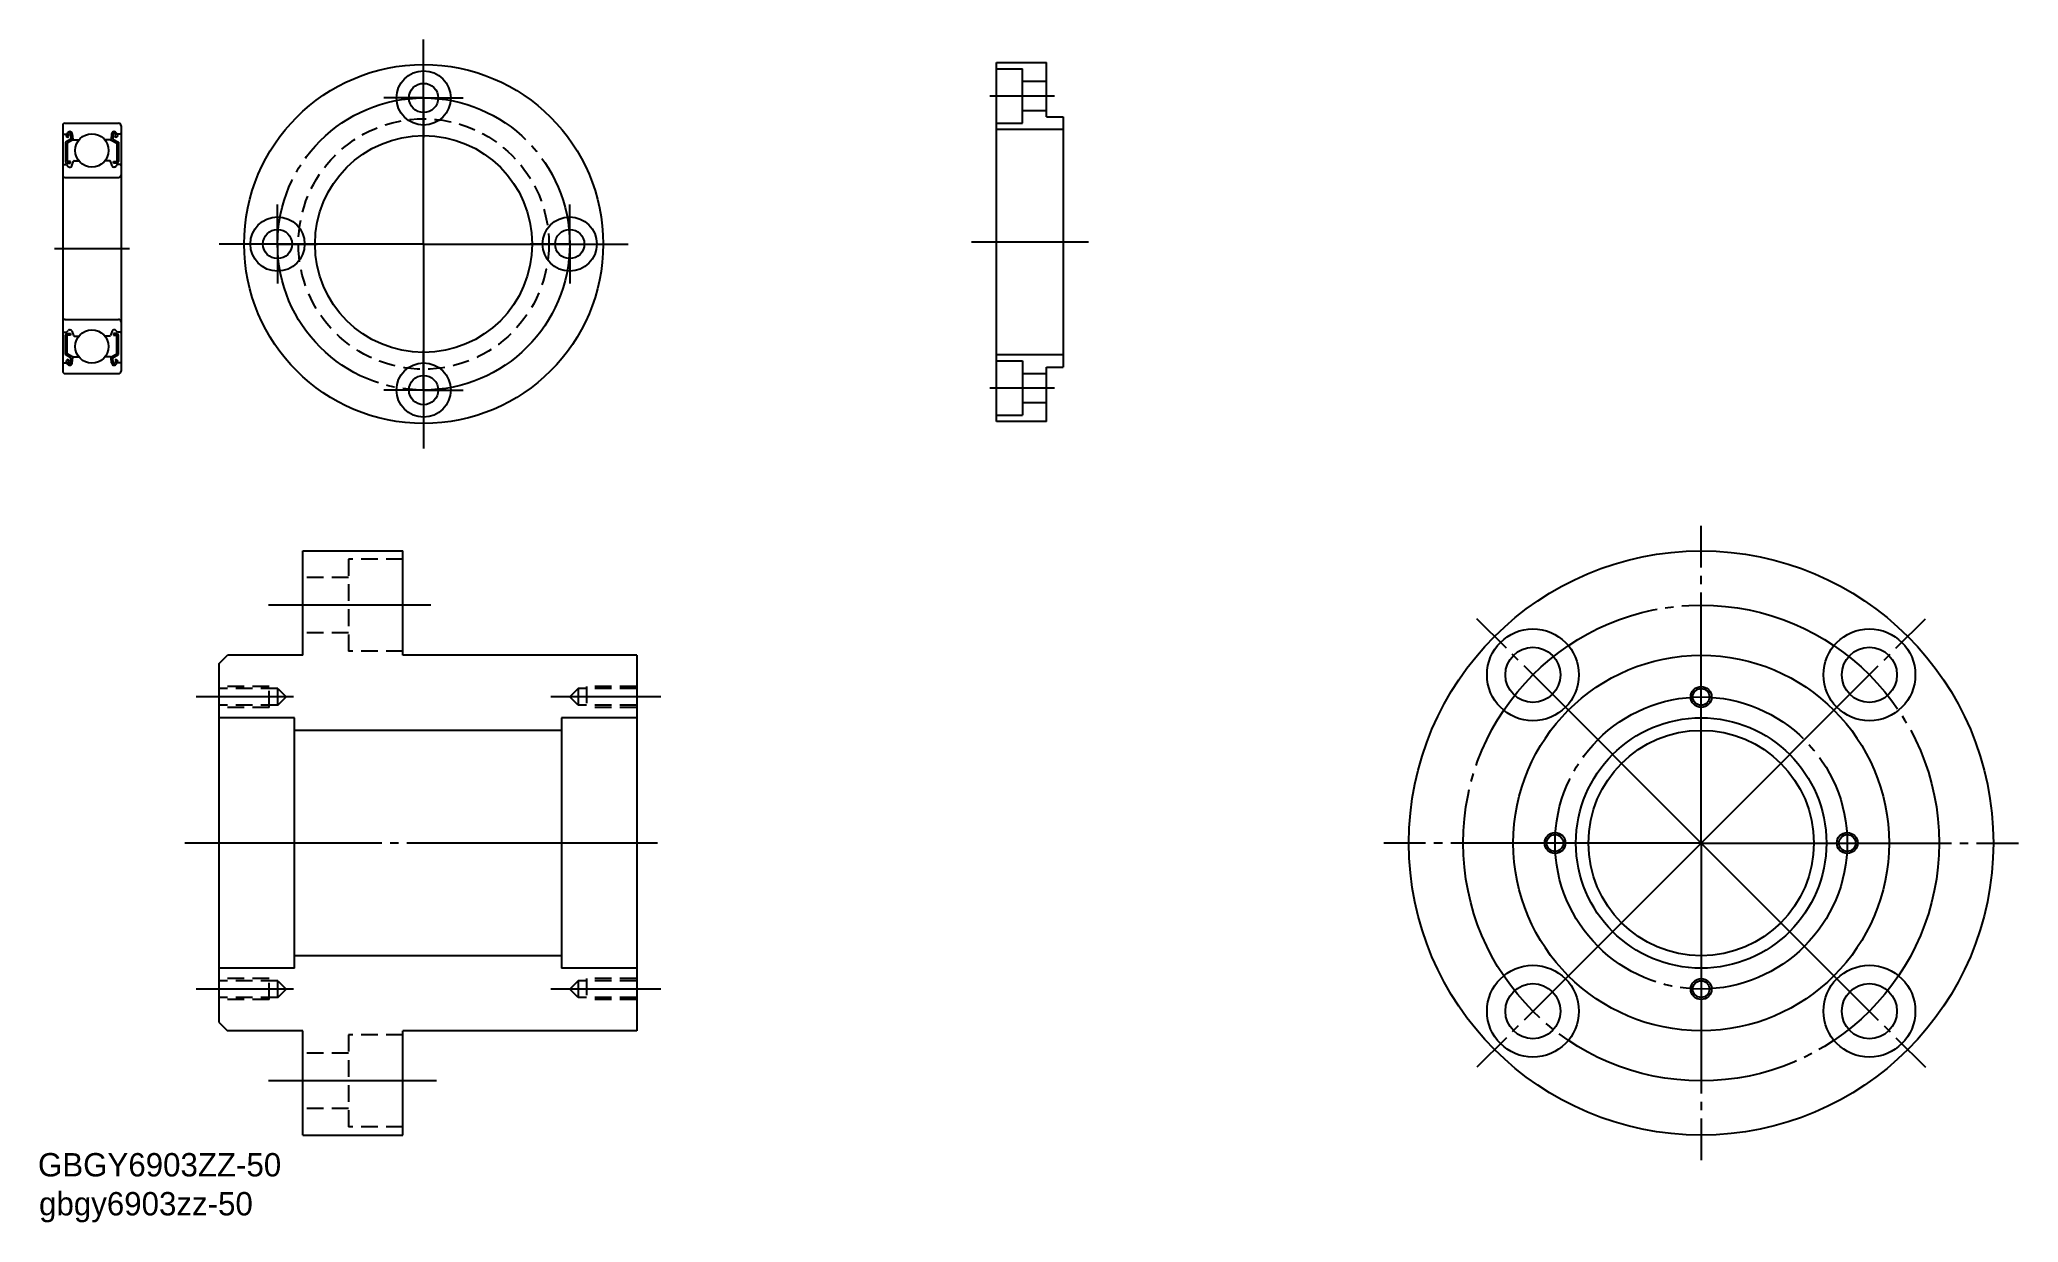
# Model space of a CAD drawing. Extents: x -119 to 118, y -40 to 101.
import ezdxf

# ---------------------------------------------------------------- set-up
doc = ezdxf.new("R2010")
doc.units = 0
doc.linetypes.add('CENTER', pattern=[33, 30, -1, 1, -1])
doc.linetypes.add('DASHED', pattern=[3, 2, -1])
doc.layers.get('0').update_dxf_attribs({"linetype": 'CONTINUOUS'})
doc.layers.add('CENTER', color=7, linetype='CONTINUOUS')

# ---------------------------------------------------------------- blocks, each defined once
blk = doc.blocks.new('*U2')
at = {"linetype": 'CONTINUOUS'}
for s, p in [('GBGY6903ZZ-50', (-119.47, -34.77)), ('gbgy6903zz-50', (-119.34, -39.44))]:
    blk.add_text(s, height=2.8, dxfattribs=at).set_placement(p)

msp = doc.modelspace()

# ---------------------------------------------------------------- linework, layer by layer
at = {"color": 7, "linetype": 'CONTINUOUS'}
for p, q in [((-4.66, 98.7), (1.34, 98.7)), ((-4.66, 55.7), (-4.66, 98.7)), ((-4.66, 97.95), (-1.56, 97.95)), ((-1.56, 91.45), (-1.56, 97.95)), ((1.34, 92.2), (1.34, 98.7)), ((-1.56, 96.45), (1.34, 96.45)), ((-1.56, 92.95), (1.34, 92.95)), ((-4.66, 91.45), (-1.56, 91.45)), ((-4.66, 90.7), (3.34, 90.7)), ((1.34, 92.2), (3.34, 92.2)), ((3.34, 92.2), (3.34, 62.2)), ((-4.66, 63.7), (3.34, 63.7)), ((-4.66, 62.95), (-1.56, 62.95)), ((-1.56, 62.95), (-1.56, 56.45)), ((1.34, 55.7), (1.34, 62.2)), ((1.34, 62.2), (3.34, 62.2)), ((-1.56, 61.45), (1.34, 61.45)), ((-1.56, 57.95), (1.34, 57.95)), ((-4.66, 56.45), (-1.56, 56.45)), ((1.34, 55.7), (-4.66, 55.7)), ((-87.76, 40.18), (-75.76, 40.18)), ((-87.76, 27.68), (-87.76, 40.18)), ((-75.76, 27.68), (-75.76, 40.18)), ((-97.76, 26.68), (-96.76, 27.68)), ((-97.76, -16.32), (-97.76, 26.68)), ((-87.76, 27.68), (-96.76, 27.68)), ((-47.76, 27.68), (-75.76, 27.68)), ((-47.76, 27.68), (-47.76, -17.32)), ((-88.76, 20.18), (-97.76, 20.18)), ((-88.76, -9.82), (-88.76, 20.18)), ((-47.76, 20.18), (-56.76, 20.18)), ((-56.76, 20.18), (-56.76, -9.82)), ((-56.76, 18.68), (-88.76, 18.68)), ((-56.76, -8.32), (-88.76, -8.32)), ((-88.76, -9.82), (-97.76, -9.82)), ((-47.76, -9.82), (-56.76, -9.82)), ((-97.76, -16.32), (-96.76, -17.32)), ((-87.76, -17.32), (-96.76, -17.32)), ((-87.76, -29.82), (-87.76, -17.32)), ((-75.76, -29.82), (-75.76, -17.32)), ((-47.76, -17.32), (-75.76, -17.32)), ((-87.76, -29.82), (-75.76, -29.82))]:
    msp.add_line(p, q, dxfattribs=at)
for p, q in [((-116.51, 91.12), (-116.51, 61.72)), ((-116.41, 90.12), (-116.05, 90.12)), ((-116.21, 91.42), (-109.81, 91.42)), ((-116.06, 90.11), (-115.89, 90.31)), ((-115.91, 89.98), (-115.74, 90.18)), ((-115.56, 90.13), (-115.53, 89.52)), ((-115.36, 90.15), (-115.31, 89.52)), ((-110.66, 90.15), (-110.71, 89.52)), ((-110.46, 90.13), (-110.49, 89.52)), ((-110.11, 89.98), (-110.28, 90.18)), ((-109.96, 90.11), (-110.13, 90.31)), ((-109.61, 90.12), (-109.97, 90.12)), ((-109.51, 91.12), (-109.51, 61.72)), ((-115.53, 89.52), (-116.18, 89.15)), ((-116.18, 89.15), (-116.18, 86.82)), ((-115.91, 89.7), (-116.05, 89.84)), ((-115.33, 89.41), (-115.98, 89.03)), ((-115.98, 89.03), (-115.98, 86.82)), ((-115.77, 89.84), (-115.91, 89.98)), ((-115.91, 89.7), (-115.77, 89.84)), ((-115.33, 89.77), (-115.33, 89.41)), ((-115.21, 89.42), (-114.57, 89.42)), ((-110.81, 89.42), (-111.45, 89.42)), ((-110.69, 89.77), (-110.69, 89.41)), ((-110.69, 89.41), (-110.04, 89.03)), ((-110.49, 89.52), (-109.84, 89.15)), ((-110.25, 89.84), (-110.11, 89.98)), ((-110.11, 89.7), (-110.25, 89.84)), ((-110.11, 89.7), (-109.97, 89.84)), ((-110.04, 89.03), (-110.04, 86.82)), ((-109.84, 89.15), (-109.84, 86.82)), ((-116.41, 86.47), (-116.06, 86.47)), ((-116.06, 86.47), (-115.87, 86.25)), ((-115.58, 86.82), (-115.98, 86.82)), ((-115.98, 86.62), (-115.58, 86.62)), ((-115.71, 86.17), (-115.62, 86.17)), ((-115.58, 86.62), (-115.58, 86.82)), ((-115.43, 86.31), (-115.23, 86.86)), ((-115.13, 86.92), (-114.57, 86.92)), ((-110.88, 86.92), (-111.45, 86.92)), ((-110.59, 86.31), (-110.79, 86.86)), ((-110.44, 86.62), (-110.44, 86.82)), ((-110.44, 86.82), (-110.04, 86.82)), ((-110.04, 86.62), (-110.44, 86.62)), ((-110.3, 86.17), (-110.4, 86.17)), ((-109.96, 86.47), (-110.15, 86.25)), ((-109.61, 86.47), (-109.96, 86.47)), ((-116.21, 84.92), (-109.81, 84.92)), ((-116.41, 66.37), (-116.06, 66.37)), ((-116.21, 67.92), (-109.81, 67.92)), ((-116.06, 66.37), (-115.87, 66.6)), ((-115.71, 66.67), (-115.62, 66.67)), ((-115.43, 66.54), (-115.23, 65.99)), ((-110.59, 66.54), (-110.79, 65.99)), ((-110.3, 66.67), (-110.4, 66.67)), ((-109.96, 66.37), (-110.15, 66.6)), ((-109.61, 66.37), (-109.96, 66.37)), ((-116.18, 63.7), (-116.18, 66.02)), ((-115.98, 66.22), (-115.58, 66.22)), ((-115.98, 63.81), (-115.98, 66.02)), ((-115.58, 66.02), (-115.98, 66.02)), ((-115.58, 66.22), (-115.58, 66.02)), ((-115.13, 65.92), (-114.57, 65.92)), ((-110.88, 65.92), (-111.45, 65.92)), ((-110.44, 66.22), (-110.44, 66.02)), ((-110.04, 66.22), (-110.44, 66.22)), ((-110.44, 66.02), (-110.04, 66.02)), ((-110.04, 63.81), (-110.04, 66.02)), ((-109.84, 63.7), (-109.84, 66.02)), ((-116.41, 62.72), (-116.05, 62.72)), ((-115.53, 63.32), (-116.18, 63.7)), ((-116.06, 62.74), (-115.89, 62.53)), ((-115.91, 63.15), (-116.05, 63.01)), ((-115.33, 63.44), (-115.98, 63.81)), ((-115.91, 63.15), (-115.77, 63.01)), ((-115.77, 63.01), (-115.91, 62.87)), ((-115.91, 62.87), (-115.74, 62.66)), ((-115.56, 62.72), (-115.53, 63.32)), ((-115.36, 62.7), (-115.31, 63.33)), ((-115.33, 63.08), (-115.33, 63.44)), ((-115.21, 63.42), (-114.57, 63.42)), ((-115.05, 63.42), (-115.05, 63.42)), ((-114.89, 63.42), (-114.89, 63.42)), ((-110.81, 63.42), (-111.45, 63.42)), ((-110.66, 62.7), (-110.71, 63.33)), ((-110.69, 63.44), (-110.04, 63.81)), ((-110.69, 63.08), (-110.69, 63.44)), ((-110.49, 63.32), (-109.84, 63.7)), ((-110.46, 62.72), (-110.49, 63.32)), ((-110.11, 62.87), (-110.28, 62.66)), ((-110.11, 63.15), (-110.25, 63.01)), ((-110.25, 63.01), (-110.11, 62.87)), ((-109.96, 62.74), (-110.13, 62.53)), ((-110.11, 63.15), (-109.97, 63.01)), ((-109.61, 62.72), (-109.97, 62.72)), ((-116.21, 61.42), (-109.81, 61.42))]:
    msp.add_line(p, q)
at = {"color": 3, "linetype": 'DASHED'}
for p, q in [((-82.26, 39.18), (-82.26, 28.18)), ((-75.76, 39.18), (-82.26, 39.18)), ((-82.26, 36.98), (-87.76, 36.98)), ((-82.26, 30.38), (-87.76, 30.38)), ((-75.76, 28.18), (-82.26, 28.18)), ((-91.76, 23.93), (-97.76, 23.93)), ((-91.76, 21.43), (-91.76, 23.93)), ((-47.76, 23.93), (-53.76, 23.93)), ((-53.76, 23.93), (-53.76, 21.43)), ((-90.76, 23.68), (-97.76, 23.68)), ((-90.76, 21.68), (-97.76, 21.68)), ((-91.76, 21.43), (-97.76, 21.43)), ((-90.76, 21.68), (-90.76, 23.68)), ((-90.76, 23.68), (-89.76, 22.68)), ((-90.76, 21.68), (-89.76, 22.68)), ((-54.76, 23.68), (-55.76, 22.68)), ((-54.76, 21.68), (-55.76, 22.68)), ((-54.76, 23.68), (-54.76, 21.68)), ((-47.76, 23.68), (-54.76, 23.68)), ((-47.76, 21.68), (-54.76, 21.68)), ((-47.76, 21.43), (-53.76, 21.43)), ((-91.76, -11.07), (-97.76, -11.07)), ((-90.76, -11.32), (-97.76, -11.32)), ((-91.76, -13.57), (-91.76, -11.07)), ((-90.76, -11.32), (-89.76, -12.32)), ((-90.76, -13.32), (-90.76, -11.32)), ((-54.76, -11.32), (-55.76, -12.32)), ((-54.76, -11.32), (-54.76, -13.32)), ((-47.76, -11.32), (-54.76, -11.32)), ((-53.76, -11.07), (-53.76, -13.57)), ((-47.76, -11.07), (-53.76, -11.07)), ((-90.76, -13.32), (-97.76, -13.32)), ((-91.76, -13.57), (-97.76, -13.57)), ((-90.76, -13.32), (-89.76, -12.32)), ((-54.76, -13.32), (-55.76, -12.32)), ((-47.76, -13.32), (-54.76, -13.32)), ((-47.76, -13.57), (-53.76, -13.57)), ((-82.26, -17.82), (-82.26, -28.82)), ((-75.76, -17.82), (-82.26, -17.82)), ((-82.26, -20.02), (-87.76, -20.02)), ((-82.26, -26.62), (-87.76, -26.62)), ((-75.76, -28.82), (-82.26, -28.82))]:
    msp.add_line(p, q, dxfattribs=at)
at = {"color": 7, "linetype": 'CONTINUOUS'}
for centre, radius in [((-73.28, 76.95), 21.5), ((-73.28, 94.45), 3.25), ((-73.28, 94.45), 1.75), ((-73.28, 76.95), 13), ((-90.78, 76.95), 3.25), ((-90.78, 76.95), 1.75), ((-55.78, 76.95), 3.25), ((-55.78, 76.95), 1.75), ((-73.28, 59.45), 3.25), ((-73.28, 59.45), 1.75), ((79.74, 5.18), 35), ((59.59, 25.33), 5.5), ((99.89, 25.33), 5.5), ((59.59, 25.33), 3.3), ((99.89, 25.33), 3.3), ((79.74, 5.18), 22.5), ((79.74, 22.68), 1), ((79.74, 5.18), 15), ((79.74, 5.18), 13.5), ((62.24, 5.18), 1), ((97.24, 5.18), 1), ((59.59, -14.97), 5.5), ((99.89, -14.97), 5.5), ((59.59, -14.97), 3.3), ((79.74, -12.32), 1), ((99.89, -14.97), 3.3)]:
    msp.add_circle(centre, radius, dxfattribs=at)
for centre in [(-113.01, 88.17), (-113.01, 64.67)]:
    msp.add_circle(centre, 2)
at = {"color": 3, "linetype": 'DASHED'}
msp.add_circle((-73.28, 76.95), 15, dxfattribs=at)
at = {"color": 3, "linetype": 'CONTINUOUS'}
for centre in [(79.74, 22.68), (62.24, 5.18), (97.24, 5.18), (79.74, -12.32)]:
    msp.add_circle(centre, 1.25, dxfattribs=at)
for centre, radius, start, end in [((-116.21, 91.12), 0.3, 90, 180), ((-116.41, 90.22), 0.1, 180, 270), ((-115.91, 89.98), 0.2, 140.1381, 225), ((-115.66, 90.12), 0.3, 4.9347, 140.1381), ((-115.66, 90.12), 0.1, 3.1015, 139.9514), ((-110.36, 90.12), 0.3, 39.8619, 175.0653), ((-110.36, 90.12), 0.1, 40.0486, 176.8985), ((-110.11, 89.98), 0.2, 315, 39.8619), ((-109.81, 91.12), 0.3, 0, 90), ((-109.61, 90.22), 0.1, 270, 0), ((-115.21, 89.52), 0.1, 184.9347, 269.9991), ((-110.81, 89.52), 0.1, 270.0009, 355.0653), ((-116.41, 86.37), 0.1, 90, 180), ((-115.98, 86.82), 0.2, 180, 270), ((-115.71, 86.37), 0.2, 219.9774, 270), ((-115.62, 86.37), 0.2, 270, 339.9912), ((-115.13, 86.82), 0.1, 90, 159.9912), ((-110.88, 86.82), 0.1, 20.0088, 90), ((-110.4, 86.37), 0.2, 200.0088, 270), ((-110.3, 86.37), 0.2, 270, 320.0226), ((-110.04, 86.82), 0.2, 270, 0), ((-109.61, 86.37), 0.1, 0, 90), ((-116.21, 85.22), 0.3, 180, 270), ((-109.81, 85.22), 0.3, 270, 0), ((-116.21, 67.62), 0.3, 90, 180), ((-116.41, 66.47), 0.1, 180, 270), ((-115.71, 66.47), 0.2, 90, 140.0226), ((-115.62, 66.47), 0.2, 20.0088, 90), ((-110.4, 66.47), 0.2, 90, 159.9912), ((-110.3, 66.47), 0.2, 39.9774, 90), ((-109.81, 67.62), 0.3, 0, 90), ((-109.61, 66.47), 0.1, 270, 0), ((-115.98, 66.02), 0.2, 90, 180), ((-115.13, 66.02), 0.1, 200.0088, 270), ((-110.88, 66.02), 0.1, 270, 339.9912), ((-110.04, 66.02), 0.2, 0, 90), ((-116.41, 62.62), 0.1, 90, 180), ((-116.21, 61.72), 0.3, 180, 270), ((-115.91, 62.87), 0.2, 135, 219.8619), ((-115.66, 62.73), 0.3, 219.8619, 355.0653), ((-115.66, 62.73), 0.1, 220.0486, 356.8985), ((-115.21, 63.32), 0.1, 90.0009, 175.0653), ((-110.81, 63.32), 0.1, 4.9347, 89.9991), ((-110.36, 62.73), 0.3, 184.9347, 320.1381), ((-110.36, 62.73), 0.1, 183.1015, 319.9514), ((-110.11, 62.87), 0.2, 320.1381, 45), ((-109.81, 61.72), 0.3, 270, 0), ((-109.61, 62.62), 0.1, 0, 90)]:
    msp.add_arc(centre, radius, start, end)
at = {"layer": 'CENTER', "color": 1, "linetype": 'CENTER'}
for p, q in [((-73.28, 76.95), (-73.28, 101.45)), ((-73.28, 94.45), (-73.28, 99.2)), ((-73.28, 94.45), (-78.03, 94.45)), ((-73.28, 94.45), (-68.53, 94.45)), ((-73.28, 94.45), (-73.28, 89.7)), ((-5.46, 94.7), (2.27, 94.7)), ((-90.78, 76.95), (-90.78, 81.7)), ((-55.78, 76.95), (-55.78, 81.7)), ((-73.28, 76.95), (-97.78, 76.95)), ((-90.78, 76.95), (-95.53, 76.95)), ((-90.78, 76.95), (-86.03, 76.95)), ((-90.78, 76.95), (-90.78, 72.2)), ((-73.28, 76.95), (-48.78, 76.95)), ((-73.28, 76.95), (-73.28, 52.45)), ((-55.78, 76.95), (-60.53, 76.95)), ((-55.78, 76.95), (-51.03, 76.95)), ((-55.78, 76.95), (-55.78, 72.2)), ((-7.66, 77.2), (6.34, 77.2)), ((-73.28, 59.45), (-73.28, 64.2)), ((-73.28, 59.45), (-78.03, 59.45)), ((-73.28, 59.45), (-73.28, 54.7)), ((-73.28, 59.45), (-68.53, 59.45)), ((-5.46, 59.7), (2.27, 59.7)), ((79.74, 5.18), (79.74, 43.18)), ((-72.42, 33.68), (-91.87, 33.68)), ((79.74, 5.18), (52.87, 32.05)), ((79.74, 5.18), (106.61, 32.05)), ((-88.87, 22.68), (-100.54, 22.68)), ((-44.87, 22.68), (-58.03, 22.68)), ((-45.28, 5.18), (-101.87, 5.18)), ((79.74, 5.18), (41.74, 5.18)), ((79.74, 5.18), (52.87, -21.69)), ((79.74, 5.18), (79.74, -32.82)), ((79.74, 5.18), (117.74, 5.18)), ((79.74, 5.18), (106.61, -21.69)), ((-88.87, -12.32), (-100.54, -12.32)), ((-44.87, -12.32), (-58.03, -12.32)), ((-71.73, -23.32), (-91.87, -23.32))]:
    msp.add_line(p, q, dxfattribs=at)
at = {"layer": 'CENTER'}
msp.add_line((-117.51, 76.42), (-108.51, 76.42), dxfattribs=at)
at = {"layer": 'CENTER', "color": 1, "linetype": 'CENTER'}
for centre, radius in [((-73.28, 76.95), 17.5), ((79.74, 5.18), 28.5), ((79.74, 5.18), 17.5)]:
    msp.add_circle(centre, radius, dxfattribs=at)

# ---------------------------------------------------------------- block references
at = {"linetype": 'CONTINUOUS'}
msp.add_blockref('*U2', (0, 0), dxfattribs=at)

doc.saveas('drawing.dxf')
